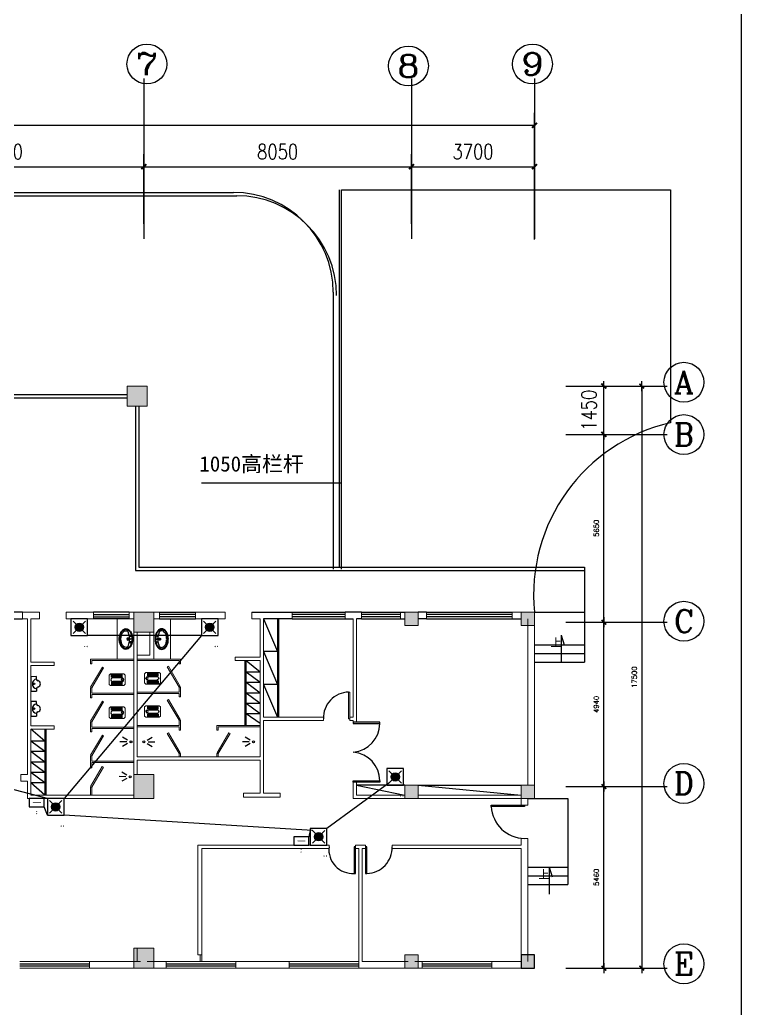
# Model space of a CAD drawing. Extents: x 1487452 to 1619693, y 165319 to 350168.
# Drawn here: x 1597996 to 1619693, y 198593 to 228341 of the extents above; entities that cross this region are included whole.
import ezdxf
from ezdxf.enums import TextEntityAlignment as Align

# ---------------------------------------------------------------- set-up
doc = ezdxf.new("R2010")
doc.units = 0
doc.header["$LTSCALE"] = 1000
doc.header["$MEASUREMENT"] = 0
doc.layers.get('0').update_dxf_attribs({"linetype": 'CONTINUOUS'})
doc.layers.get('Defpoints').update_dxf_attribs({"linetype": 'CONTINUOUS'})
for name, color, linetype in [('AXIS', 3, 'CONTINUOUS'), ('AXIS_TEXT', 7, 'CONTINUOUS'), ('COLUMN', 9, 'CONTINUOUS'), ('Dim3', 30, 'CONTINUOUS'), ('DIME', 3, 'CONTINUOUS'), ('EQUIP', 3, 'CONTINUOUS'), ('FUR', 4, 'CONTINUOUS'), ('G', 4, 'CONTINUOUS')]:
    doc.layers.add(name, color=color, linetype=linetype)
doc.styles.add('_TCH_AXIS', font='COMPLEX', dxfattribs={"bigfont": 'GBCBIG'})
doc.styles.add('_TCH_DIM', font='SIMPLEX', dxfattribs={"bigfont": 'GBCBIG'})
doc.styles.add('DIM_FONT', font='SIMPLEX.shx', dxfattribs={"width": 0.8})
doc.styles.add('常用字体', font='isocp.shx', dxfattribs={"width": 0.9, "bigfont": 'gbcbig.shx'})
doc.styles.add('黑体', font='SIMHEI.TTF')
doc.dimstyles.new('dimn', dxfattribs={"dimtxt": 150, "dimasz": 1, "dimexe": 250, "dimexo": 300, "dimgap": 150, "dimtad": 1, "dimdec": 0, "dimzin": 0, "dimdsep": 46, "dimtxsty": '_TCH_DIM', "dimblk": '_dimx', "dimcen": 0.09, "dimclrd": 3, "dimclre": 3, "dimclrt": 2, "dimadec": 1, "dimazin": 2, "dimtfac": 1, "dimtdec": 0, "dimtix": 1, "dimtmove": 2, "dimatfit": 3, "dimldrblk": 'ARCHTICK', "dimfxl": 1, "dimtolj": 1, "dimtzin": 0, "dimarcsym": 0})
doc.dimstyles.new('DIMN150', dxfattribs={"dimscale": 1.5, "dimtxt": 300, "dimasz": 100, "dimexe": 250, "dimexo": 300, "dimgap": 150, "dimtad": 1, "dimdec": 0, "dimzin": 0, "dimdsep": 46, "dimtxsty": 'DIM_FONT', "dimblk": 'ARCHTICK', "dimcen": 0.09, "dimclrt": 7, "dimazin": 2, "dimtfac": 1, "dimtdec": 0, "dimtix": 1, "dimtmove": 2, "dimatfit": 3, "dimldrblk": 'ARCHTICK', "dimfxl": 1, "dimtolj": 1, "dimtzin": 0, "dimarcsym": 0})

# ---------------------------------------------------------------- blocks, each defined once
blk = doc.blocks.new('_ArchTick')
at = {"color": 0, "linetype": 'ByBlock', "const_width": 0.4}
blk.add_lwpolyline([(-0.5, -0.5), (0.5, 0.5)], dxfattribs=at)
blk = doc.blocks.new('_dimx')
blk.add_line((-150, 0), (150, 0))
at = {"const_width": 50}
blk.add_lwpolyline([(-70, -70), (70, 70)], dxfattribs=at)
blk = doc.blocks.new('*D177')
at = {"layer": 'AXIS', "color": 0, "linetype": 'Continuous', "lineweight": -2, "transparency": 16777216}
for p, q in [((1615562, 217327), (1615562, 217477)), ((1614864, 217327), (1615937, 217327)), ((1615562, 215877), (1615562, 217327)), ((1614864, 215877), (1615937, 215877)), ((1615562, 215877), (1615562, 215727))]:
    blk.add_line(p, q, dxfattribs=at)
at = {"layer": 'Defpoints', "color": 0, "linetype": 'Continuous', "transparency": 16777216}
for p in [(1614414, 217327), (1615562, 217327), (1614414, 215877)]:
    blk.add_point(p, dxfattribs=at)
at = {"layer": 'AXIS', "color": 0, "linetype": 'Continuous', "lineweight": -2, "transparency": 16777216, "xscale": 150, "yscale": 150, "zscale": 150}
for p, rotation in [((1615562, 217327), 270), ((1615562, 215877), 90)]:
    blk.add_blockref('_ArchTick', p, dxfattribs=dict(at, rotation=rotation))
at = {"layer": 'AXIS', "color": 2, "linetype": 'Continuous', "transparency": 16777216, "insert": (1615112, 216602), "char_height": 450, "attachment_point": 5, "rotation": 90, "style": 'DIM_FONT'}
blk.add_mtext('\\A1;1450', dxfattribs=at)
blk = doc.blocks.new('*D178')
at = {"layer": 'Defpoints', "color": 0, "ltscale": 0.4, "transparency": 16777216}
for p in [(1614714, 217327), (1614714, 199827), (1616702, 199827)]:
    blk.add_point(p, dxfattribs=at)
at = {"layer": 'Dim3', "color": 3, "lineweight": -2, "ltscale": 0.4, "transparency": 16777216}
for p, q in [((1615014, 217327), (1616952, 217327)), ((1616702, 217326), (1616702, 199828)), ((1615014, 199827), (1616952, 199827))]:
    blk.add_line(p, q, dxfattribs=at)
for p, rotation in [((1616702, 217327), 90), ((1616702, 199827), 270)]:
    blk.add_blockref('_dimx', p, dxfattribs=dict(at, rotation=rotation))
at = {"layer": 'Dim3', "color": 2, "ltscale": 0.4, "transparency": 16777216, "insert": (1616477, 208577), "char_height": 150, "attachment_point": 5, "rotation": 90, "style": '_TCH_DIM'}
blk.add_mtext('\\A1;17500', dxfattribs=at)
blk = doc.blocks.new('*D184')
at = {"layer": 'AXIS', "color": 0, "linetype": 'Continuous', "lineweight": -2, "transparency": 16777216}
for p, q in [((1593226, 222206), (1593226, 224299)), ((1601726, 222206), (1601726, 224299)), ((1593226, 223924), (1601726, 223924))]:
    blk.add_line(p, q, dxfattribs=at)
at = {"layer": 'Defpoints', "color": 0, "linetype": 'Continuous', "transparency": 16777216}
for p in [(1601726, 223924), (1593226, 221756), (1601726, 221756)]:
    blk.add_point(p, dxfattribs=at)
at = {"layer": 'AXIS', "color": 0, "linetype": 'Continuous', "lineweight": -2, "transparency": 16777216, "xscale": 150, "yscale": 150, "zscale": 150, "rotation": 180}
blk.add_blockref('_ArchTick', (1593226, 223924), dxfattribs=at)
at = {"layer": 'AXIS', "color": 0, "linetype": 'Continuous', "lineweight": -2, "transparency": 16777216, "xscale": 150, "yscale": 150, "zscale": 150}
blk.add_blockref('_ArchTick', (1601726, 223924), dxfattribs=at)
at = {"layer": 'AXIS', "color": 2, "linetype": 'Continuous', "transparency": 16777216, "insert": (1597476, 224374), "char_height": 450, "attachment_point": 5, "style": 'DIM_FONT'}
blk.add_mtext('\\A1;8500', dxfattribs=at)
blk = doc.blocks.new('*D185')
at = {"layer": 'AXIS', "color": 0, "linetype": 'Continuous', "lineweight": -2, "transparency": 16777216}
for p, q in [((1601726, 222206), (1601726, 224299)), ((1609776, 222206), (1609776, 224299)), ((1601726, 223924), (1609776, 223924))]:
    blk.add_line(p, q, dxfattribs=at)
at = {"layer": 'Defpoints', "color": 0, "linetype": 'Continuous', "transparency": 16777216}
for p in [(1609776, 223924), (1601726, 221756), (1609776, 221756)]:
    blk.add_point(p, dxfattribs=at)
at = {"layer": 'AXIS', "color": 0, "linetype": 'Continuous', "lineweight": -2, "transparency": 16777216, "xscale": 150, "yscale": 150, "zscale": 150, "rotation": 180}
blk.add_blockref('_ArchTick', (1601726, 223924), dxfattribs=at)
at = {"layer": 'AXIS', "color": 0, "linetype": 'Continuous', "lineweight": -2, "transparency": 16777216, "xscale": 150, "yscale": 150, "zscale": 150}
blk.add_blockref('_ArchTick', (1609776, 223924), dxfattribs=at)
at = {"layer": 'AXIS', "color": 2, "linetype": 'Continuous', "transparency": 16777216, "insert": (1605751, 224374), "char_height": 450, "attachment_point": 5, "style": 'DIM_FONT'}
blk.add_mtext('\\A1;8050', dxfattribs=at)
blk = doc.blocks.new('*D186')
at = {"layer": 'AXIS', "color": 0, "linetype": 'Continuous', "lineweight": -2, "transparency": 16777216}
for p, q in [((1609776, 222206), (1609776, 224299)), ((1613476, 222206), (1613476, 224299)), ((1609776, 223924), (1613476, 223924))]:
    blk.add_line(p, q, dxfattribs=at)
at = {"layer": 'Defpoints', "color": 0, "linetype": 'Continuous', "transparency": 16777216}
for p in [(1613476, 223924), (1609776, 221756), (1613476, 221756)]:
    blk.add_point(p, dxfattribs=at)
at = {"layer": 'AXIS', "color": 0, "linetype": 'Continuous', "lineweight": -2, "transparency": 16777216, "xscale": 150, "yscale": 150, "zscale": 150, "rotation": 180}
blk.add_blockref('_ArchTick', (1609776, 223924), dxfattribs=at)
at = {"layer": 'AXIS', "color": 0, "linetype": 'Continuous', "lineweight": -2, "transparency": 16777216, "xscale": 150, "yscale": 150, "zscale": 150}
blk.add_blockref('_ArchTick', (1613476, 223924), dxfattribs=at)
at = {"layer": 'AXIS', "color": 2, "linetype": 'Continuous', "transparency": 16777216, "insert": (1611626, 224374), "char_height": 450, "attachment_point": 5, "style": 'DIM_FONT'}
blk.add_mtext('\\A1;3700', dxfattribs=at)
blk = doc.blocks.new('*D187')
at = {"layer": 'AXIS', "color": 0, "linetype": 'Continuous', "lineweight": -2, "transparency": 16777216}
for p, q in [((1569326, 221731), (1569326, 225544)), ((1613476, 221731), (1613476, 225544)), ((1569326, 225169), (1613476, 225169))]:
    blk.add_line(p, q, dxfattribs=at)
at = {"layer": 'Defpoints', "color": 0, "linetype": 'Continuous', "transparency": 16777216}
for p in [(1613476, 225169), (1569326, 221281), (1613476, 221281)]:
    blk.add_point(p, dxfattribs=at)
at = {"layer": 'AXIS', "color": 0, "linetype": 'Continuous', "lineweight": -2, "transparency": 16777216, "xscale": 150, "yscale": 150, "zscale": 150, "rotation": 180}
blk.add_blockref('_ArchTick', (1569326, 225169), dxfattribs=at)
at = {"layer": 'AXIS', "color": 0, "linetype": 'Continuous', "lineweight": -2, "transparency": 16777216, "xscale": 150, "yscale": 150, "zscale": 150}
blk.add_blockref('_ArchTick', (1613476, 225169), dxfattribs=at)
at = {"layer": 'AXIS', "color": 2, "linetype": 'Continuous', "transparency": 16777216, "insert": (1591401, 225619), "char_height": 450, "attachment_point": 5, "style": 'DIM_FONT'}
blk.add_mtext('\\A1;44150', dxfattribs=at)
blk = doc.blocks.new('jytshfd')
at = {"color": 251, "lineweight": 13}
blk.add_lwpolyline([(1424598, 328540), (1424638, 328540), (1424638, 329340), (1424598, 329340)], close=True, dxfattribs=at)
at = {"layer": 'Dim3', "color": 250, "ltscale": 0.4}
for p, q in [((1422037, 331540), (1422457, 330556)), ((1422457, 331540), (1422457, 328590)), ((1422457, 330556), (1422037, 330556)), ((1422037, 330556), (1422457, 329573)), ((1422457, 329573), (1422037, 329573)), ((1422037, 329573), (1422457, 328590))]:
    blk.add_line(p, q, dxfattribs=at)
at = {"layer": 'Dim3', "color": 251, "ltscale": 0.4}
blk.add_line((1422487, 331540), (1422487, 328590), dxfattribs=at)
at = {"layer": 'Dim3', "color": 250, "ltscale": 0.4}
blk.add_arc((1424612, 328565), 775, 91.0894, 181.8482, dxfattribs=at)
at = {"layer": 'Dim3', "color": 251, "ltscale": 0.4}
for p in [(1422487, 330556), (1422487, 329573)]:
    blk.add_point(p, dxfattribs=at)
blk = doc.blocks.new('gagfdfdsfds')
at = {"color": 251}
for p, q in [((291254, -247004), (291254, -246931)), ((291423, -246931), (291254, -246931)), ((291423, -247366), (291423, -246931)), ((291254, -247293), (291254, -247366)), ((291254, -247366), (291423, -247366))]:
    blk.add_line(p, q, dxfattribs=at)
at = {"color": 250}
blk.add_circle((291328, -247151), 24.1, dxfattribs=at)
at = {"color": 251}
for centre, radius, start, end in [((291234, -247149), 101, 106.2602, 253.7398), ((291188, -246986), 68.8, 285.2551, 344.7449), ((291188, -247311), 68.8, 15.2551, 74.7449)]:
    blk.add_arc(centre, radius, start, end, dxfattribs=at)
at = {"color": 250}
blk.add_arc((291228, -247149), 147, 280.0796, 79.9204, dxfattribs=at)
blk = doc.blocks.new('gfeagfda')
at = {"color": 250}
for p, q in [((1428784, 390065), (1428721, 390065)), ((1428753, 390028), (1428753, 390103))]:
    blk.add_line(p, q, dxfattribs=at)
for centre, major_axis, start_param, end_param in [((1428914, 390065), (0, 374), 1.250813, 1.570796), ((1428862, 390087), (0, 305), 0.896055, 1.250813), ((1428914, 390065), (0, 354), 1.250813, 1.570796), ((1428862, 390087), (0, 285), 0.896055, 1.250813), ((1428829, 390120), (0, 251), 0.47776, 0.896055), ((1428829, 390120), (0, 231), 0.47776, 0.896055), ((1428807, 390171), (0, 194), 0, 0.47776), ((1428807, 390171), (0, 174), 0, 0.47776), ((1428829, 390120), (0, 191), 0.47776, 0.565194), ((1428807, 390171), (0, 134), 0, 0.47776), ((1428807, 390171), (0, 194), -0.47776, 0), ((1428807, 390171), (0, 174), -0.47776, 0), ((1428807, 390171), (0, 134), -0.47776, 0), ((1428786, 390120), (0, 191), -0.896055, -0.47776), ((1428786, 390120), (0, 231), -0.896055, -0.47776), ((1428786, 390120), (0, 251), -0.896055, -0.47776), ((1428753, 390087), (0, 245), -1.250813, -0.896055), ((1428753, 390087), (0, 285), -1.250813, -0.896055), ((1428700, 390065), (0, 314), 4.712389, 5.032372), ((1428753, 390087), (0, 305), -1.250813, -0.896055), ((1428700, 390065), (0, 354), 4.712389, 5.032372), ((1428700, 390065), (0, 374), -1.570796, -1.250813), ((1428914, 390065), (0, 374), 1.570796, 1.89078), ((1428914, 390065), (0, 354), 1.570796, 1.89078), ((1428862, 390043), (0, 305), 1.89078, 2.245537), ((1428862, 390043), (0, 285), 1.89078, 2.245537), ((1428786, 390010), (0, 191), 3.619353, 4.037648), ((1428753, 390043), (0, 245), 4.037648, 4.392406), ((1428753, 390043), (0, 285), 4.037648, 4.392406), ((1428700, 390065), (0, 314), 4.392406, 4.712389), ((1428753, 390043), (0, 305), 4.037648, 4.392406), ((1428700, 390065), (0, 354), 4.392406, 4.712389), ((1428700, 390065), (0, 374), 4.392406, 4.712389), ((1428829, 390010), (0, 251), 2.245537, 2.663833), ((1428829, 390010), (0, 231), 2.245537, 2.663833), ((1428807, 389958), (0, 194), 2.663833, 3.141593), ((1428807, 389958), (0, 174), 2.663833, 3.141593), ((1428829, 390010), (0, 191), 2.576399, 2.663833), ((1428807, 389958), (0, 134), 2.663833, 3.141593), ((1428807, 389958), (0, 134), 3.141593, 3.619353), ((1428807, 389958), (0, 174), 3.141593, 3.619353), ((1428807, 389958), (0, 194), 3.141593, 3.619353), ((1428786, 390010), (0, 231), 3.619353, 4.037648), ((1428786, 390010), (0, 251), 3.619353, 4.037648)]:
    blk.add_ellipse(centre, major_axis=major_axis, ratio=0.8, start_param=start_param, end_param=end_param, dxfattribs=at)
for centre, major_axis in [((1428670, 390159), (0, 17.2)), ((1428670, 389971), (0, 17.2)), ((1428670, 390065), (0, 11.7)), ((1428753, 390065), (0, 28.9)), ((1428753, 390065), (0, 19.6))]:
    blk.add_ellipse(centre, major_axis=major_axis, ratio=0.8, dxfattribs=at)
at = {"color": 250, "extrusion": (0, 0, -1)}
blk.add_ellipse((1429075, 390065), major_axis=(0, 464), ratio=0.8, start_param=4.076246, end_param=5.348532, dxfattribs=at)
blk = doc.blocks.new('htrjhyrghgfd')
at = {"color": 251, "lineweight": 13}
for p, q in [((1427627, 395481), (1427668, 395516)), ((1427627, 395481), (1427627, 395205)), ((1428067, 395516), (1427668, 395516)), ((1428107, 395482), (1428067, 395516)), ((1428107, 395204), (1428107, 395482)), ((1427627, 395205), (1427669, 395170)), ((1427669, 395170), (1428067, 395170)), ((1428107, 395204), (1428067, 395170))]:
    blk.add_line(p, q, dxfattribs=at)
at = {"layer": 'FUR', "color": 250, "ltscale": 0.2}
for p, q in [((1427735, 395397), (1427997, 395397)), ((1427732, 395290), (1428000, 395290))]:
    blk.add_line(p, q, dxfattribs=at)
at = {"layer": 'FUR', "color": 250}
for points in [[(1427724, 395419), (1427731, 395419), (1427731, 395498), (1427724, 395498)], [(1427745, 395419), (1427752, 395419), (1427752, 395498), (1427745, 395498)], [(1427765, 395419), (1427772, 395419), (1427772, 395498), (1427765, 395498)], [(1427786, 395419), (1427793, 395419), (1427793, 395498), (1427786, 395498)], [(1427806, 395419), (1427813, 395419), (1427813, 395498), (1427806, 395498)], [(1427827, 395419), (1427834, 395419), (1427834, 395498), (1427827, 395498)], [(1427847, 395419), (1427854, 395419), (1427854, 395498), (1427847, 395498)], [(1427868, 395419), (1427875, 395419), (1427875, 395498), (1427868, 395498)], [(1427889, 395419), (1427895, 395419), (1427895, 395498), (1427889, 395498)], [(1427909, 395419), (1427916, 395419), (1427916, 395498), (1427909, 395498)], [(1427930, 395419), (1427936, 395419), (1427936, 395498), (1427930, 395498)], [(1427950, 395419), (1427957, 395419), (1427957, 395498), (1427950, 395498)], [(1427971, 395419), (1427978, 395419), (1427978, 395498), (1427971, 395498)], [(1427991, 395419), (1427998, 395419), (1427998, 395498), (1427991, 395498)], [(1428012, 395419), (1428019, 395419), (1428019, 395498), (1428012, 395498)], [(1428032, 395419), (1428039, 395419), (1428039, 395498), (1428032, 395498)], [(1427724, 395266), (1427731, 395266), (1427731, 395187), (1427724, 395187)], [(1427745, 395266), (1427752, 395266), (1427752, 395187), (1427745, 395187)], [(1427765, 395266), (1427772, 395266), (1427772, 395187), (1427765, 395187)], [(1427786, 395266), (1427793, 395266), (1427793, 395187), (1427786, 395187)], [(1427806, 395266), (1427813, 395266), (1427813, 395187), (1427806, 395187)], [(1427827, 395266), (1427834, 395266), (1427834, 395187), (1427827, 395187)], [(1427847, 395266), (1427854, 395266), (1427854, 395187), (1427847, 395187)], [(1427868, 395266), (1427875, 395266), (1427875, 395187), (1427868, 395187)], [(1427889, 395266), (1427895, 395266), (1427895, 395187), (1427889, 395187)], [(1427909, 395266), (1427916, 395266), (1427916, 395187), (1427909, 395187)], [(1427930, 395266), (1427936, 395266), (1427936, 395187), (1427930, 395187)], [(1427950, 395266), (1427957, 395266), (1427957, 395187), (1427950, 395187)], [(1427971, 395266), (1427978, 395266), (1427978, 395187), (1427971, 395187)], [(1427991, 395266), (1427998, 395266), (1427998, 395187), (1427991, 395187)], [(1428012, 395266), (1428019, 395266), (1428019, 395187), (1428012, 395187)], [(1428032, 395266), (1428039, 395266), (1428039, 395187), (1428032, 395187)]]:
    blk.add_lwpolyline(points, close=True, dxfattribs=at)
at = {"layer": 'FUR', "color": 250, "linetype": 'Continuous'}
blk.add_circle((1427709, 395340), 31.2, dxfattribs=at)
at = {"layer": 'FUR', "color": 250, "ltscale": 0.2}
for centre, radius, start, end in [((1427727, 395344), 54.1, 81.3895, 275.4827), ((1428004, 395344), 54, 266.4998, 97.5493)]:
    blk.add_arc(centre, radius, start, end, dxfattribs=at)
blk = doc.blocks.new('_LINKPT1')
blk.add_line((0, 0), (0, 0))
blk = doc.blocks.new('_Y22IEB')
for p, q in [((-0.375, 0.875), (0.375, 0.125)), ((0.375, 0.875), (-0.375, 0.125))]:
    blk.add_line(p, q)
blk.add_lwpolyline([(-0.5, 0), (0.5, 0), (0.5, 1), (-0.5, 1)], close=True)
blk.add_circle((0, 0.5), 0.25)
for points in [[(-0.217, 0.625), (0.217, 0.625), (-0.25, 0.5), (0.25, 0.5)], [(-0.125, 0.717), (0.125, 0.717), (-0.217, 0.625), (0.217, 0.625)], [(0, 0.75), (0, 0.75), (-0.125, 0.717), (0.125, 0.717)], [(-0.217, 0.375), (0.217, 0.375), (-0.25, 0.5), (0.25, 0.5)], [(-0.125, 0.283), (0.125, 0.283), (-0.217, 0.375), (0.217, 0.375)], [(0, 0.25), (0, 0.25), (-0.125, 0.283), (0.125, 0.283)]]:
    blk.add_solid(points)
at = {"xscale": 0.002, "yscale": 0.002, "zscale": 0.002}
for p in [(0, 0.75), (-0.25, 0.5), (0, 0.25), (0.25, 0.5)]:
    blk.add_blockref('_LINKPT1', p, dxfattribs=at)
at = {"style": '常用字体', "width": 0.9, "flags": 8}
blk.add_attdef('$TEXT$', text='', height=0.6, dxfattribs=at).set_placement((0.9, 0.9), align=Align.MIDDLE_CENTER)
at = {"style": 'DIM_FONT', "width": 0.8, "flags": 9}
blk.add_attdef('A', (0, 0), '', height=0.00002, dxfattribs=at)
blk = doc.blocks.new('_Y15ITF')
blk.add_lwpolyline([(0.45, 0), (-0.45, 0), (-0.45, 0.5), (0.45, 0.5)], close=True)
blk.add_lwpolyline([(0.25, 0.25, 0.05, 0.05, 0), (-0.05, 0.25, 0.2, 0, 0), (-0.25, 0.25, 0, 0, 0)], format="xyseb")
at = {"xscale": 0.002, "yscale": 0.002, "zscale": 0.002}
for p in [(-0.45, 0.5), (-0.45, 0.25), (-0.45, 0), (0, 0.5), (0, 0), (0.45, 0.5), (0.45, 0.25), (0.45, 0)]:
    blk.add_blockref('_LINKPT1', p, dxfattribs=at)
at = {"style": '常用字体', "width": 0.9, "flags": 8}
blk.add_attdef('$TEXT$', text='', height=0.6, dxfattribs=at).set_placement((0.245, 0.845), align=Align.MIDDLE_CENTER)
at = {"style": 'DIM_FONT', "width": 0.8, "flags": 9}
blk.add_attdef('A', (0, 0), '', height=0.00002, dxfattribs=at)

msp = doc.modelspace()

# ---------------------------------------------------------------- hatches: boundary and pattern name
at = {"lineweight": 13}
for points in [[(1601226.2, 216727.3), (1601826.2, 216727.3), (1601826.2, 217327.3), (1601226.2, 217327.3)], [(1601426.2, 209927.3), (1602026.2, 209927.3), (1602026.2, 210527.3), (1601426.2, 210527.3)], [(1609576.2, 210127.3), (1609976.2, 210127.3), (1609976.2, 210527.3), (1609576.2, 210527.3)], [(1613076.2, 210127.3), (1613476.2, 210127.3), (1613476.2, 210527.3), (1613076.2, 210527.3)], [(1601426.2, 204927.3), (1602026.2, 204927.3), (1602026.2, 205647.3), (1601426.2, 205647.3)], [(1609576.2, 204927.3), (1609976.2, 204927.3), (1609976.2, 205327.3), (1609576.2, 205327.3)], [(1613076.2, 204927.3), (1613476.2, 204927.3), (1613476.2, 205327.3), (1613076.2, 205327.3)], [(1601426.2, 199827.3), (1602026.2, 199827.3), (1602026.2, 200427.3), (1601426.2, 200427.3)], [(1601426.2, 199827.3), (1602026.2, 199827.3), (1602026.2, 200427.3), (1601426.2, 200427.3)], [(1609576.2, 199827.3), (1609976.2, 199827.3), (1609976.2, 200227.3), (1609576.2, 200227.3)], [(1609576.2, 199827.3), (1609976.2, 199827.3), (1609976.2, 200227.3), (1609576.2, 200227.3)], [(1613076.2, 199827.3), (1613476.2, 199827.3), (1613476.2, 200227.3), (1613076.2, 200227.3)], [(1613076.2, 199827.3), (1613476.2, 199827.3), (1613476.2, 200227.3), (1613076.2, 200227.3)]]:
    msp.add_hatch(color=256, dxfattribs=at).paths.add_polyline_path(points)

# ---------------------------------------------------------------- linework, layer by layer
at = {"color": 7}
msp.add_line((1619692.7, 228955.2), (1619692.7, 188551), dxfattribs=at)
at = {"lineweight": 13}
for p, q in [((1601826.2, 217327.3), (1601226.2, 217327.3)), ((1601226.2, 217327.3), (1601226.2, 216727.3)), ((1601826.2, 216727.3), (1601826.2, 217327.3)), ((1601226.2, 216727.3), (1601826.2, 216727.3)), ((1598076.2, 210527.3), (1598076.2, 210327.3)), ((1598588.6, 210527.3), (1598076.2, 210527.3)), ((1598076.2, 210327.3), (1598226.2, 210327.3)), ((1598226.2, 210327.3), (1598226.2, 205647.3)), ((1598326.2, 210327.3), (1598326.2, 209027.3)), ((1598326.2, 210327.3), (1598588.6, 210327.3)), ((1598588.6, 210327.3), (1598588.6, 210527.3)), ((1600217.8, 210527.3), (1599388.6, 210527.3)), ((1599388.6, 210327.3), (1599388.6, 210527.3)), ((1600217.8, 210327.3), (1599388.6, 210327.3)), ((1600217.8, 210327.3), (1600217.8, 210527.3)), ((1601285.2, 210527.3), (1601285.2, 210327.3)), ((1601285.2, 210527.3), (1601426.2, 210527.3)), ((1601285.2, 210327.3), (1601426.2, 210327.3)), ((1602026.2, 210527.3), (1601426.2, 210527.3)), ((1601426.2, 210527.3), (1601426.2, 209927.3)), ((1601626.2, 210527.3), (1602199.4, 210527.3)), ((1602026.2, 209927.3), (1602026.2, 210527.3)), ((1602026.2, 210327.3), (1602199.4, 210327.3)), ((1602199.4, 210527.3), (1602199.4, 210327.3)), ((1603277.1, 210527.3), (1603277.1, 210327.3)), ((1603277.1, 210527.3), (1604176.2, 210527.3)), ((1603277.1, 210327.3), (1604176.2, 210327.3)), ((1604176.2, 210327.3), (1604176.2, 210527.3)), ((1604976.2, 210327.3), (1604976.2, 210527.3)), ((1604976.2, 210327.3), (1605226.2, 210327.3)), ((1605226.2, 210327.3), (1605226.2, 209182.3)), ((1605326.2, 210327.3), (1605326.2, 207377.3)), ((1606186.5, 210527.3), (1606186.5, 210327.3)), ((1607786.5, 210527.3), (1607786.5, 210327.3)), ((1608026.5, 210327.3), (1608026.5, 207377.3)), ((1608126.5, 210327.3), (1608126.5, 207277.3)), ((1608269, 210527.3), (1608269, 210327.3)), ((1609446.7, 210527.3), (1609446.7, 210327.3)), ((1609976.2, 210527.3), (1609576.2, 210527.3)), ((1609576.2, 210527.3), (1609576.2, 210127.3)), ((1609976.2, 210127.3), (1609976.2, 210527.3)), ((1610223.3, 210527.3), (1610223.3, 210327.3)), ((1613476.2, 210527.3), (1612807, 210527.3)), ((1612807, 210527.3), (1612807, 210327.3)), ((1613476.2, 210527.3), (1613076.2, 210527.3)), ((1613076.2, 210527.3), (1613076.2, 210127.3)), ((1613076.2, 210327.3), (1613076.2, 210527.3)), ((1613276.2, 210327.3), (1613276.2, 205327.3)), ((1613476.2, 210527.3), (1613476.2, 204927.3)), ((1613476.2, 210127.3), (1613476.2, 210527.3)), ((1609576.2, 210127.3), (1609976.2, 210127.3)), ((1613076.2, 210127.3), (1613476.2, 210127.3)), ((1601426.2, 209927.3), (1602026.2, 209927.3)), ((1601426.2, 209927.3), (1601426.2, 205647.3)), ((1601526.2, 209927.3), (1601526.2, 206185.8)), ((1601906.2, 209927.3), (1601906.2, 209241.3)), ((1602026.2, 209927.3), (1602026.2, 209121.3)), ((1601906.2, 209241.3), (1601526.2, 209241.3)), ((1604476.2, 209182.3), (1604476.2, 209082.3)), ((1604476.2, 209182.3), (1605226.2, 209182.3)), ((1599026.2, 209027.3), (1598326.2, 209027.3)), ((1599026.2, 208927.3), (1598326.2, 208927.3)), ((1598326.2, 208927.3), (1598326.2, 207112.3)), ((1599026.2, 209027.3), (1599026.2, 208927.3)), ((1602026.2, 209121.3), (1601526.2, 209121.3)), ((1604476.2, 209082.3), (1605226.2, 209082.3)), ((1605226.2, 209082.3), (1605226.2, 206185.8)), ((1605326.2, 207377.3), (1607126.5, 207377.3)), ((1607126.5, 207377.3), (1607126.5, 207277.3)), ((1607926.5, 207377.3), (1607926.5, 207277.3)), ((1607926.5, 207377.3), (1608026.5, 207377.3)), ((1599026.2, 207112.3), (1598326.2, 207112.3)), ((1599026.2, 207112.3), (1599026.2, 207012.3)), ((1605326.2, 207277.3), (1607126.5, 207277.3)), ((1605326.2, 207277.3), (1605326.2, 205085.8)), ((1607926.5, 207277.3), (1608026.5, 207277.3)), ((1608026.5, 207222.3), (1608026.5, 207277.3)), ((1608026.5, 207222.3), (1608126.5, 207222.3)), ((1608126.5, 207222.3), (1608126.5, 207277.3)), ((1599026.2, 207012.3), (1598326.2, 207012.3)), ((1598326.2, 207012.3), (1598326.2, 205027.3)), ((1605226.2, 206185.8), (1601526.2, 206185.8)), ((1605226.2, 206085.8), (1601526.2, 206085.8)), ((1601526.2, 206085.8), (1601526.2, 205647.3)), ((1605226.2, 205085.8), (1605226.2, 206085.8)), ((1598026.2, 205647.3), (1598026.2, 205447.3)), ((1598026.2, 205647.3), (1598026.2, 205447.3)), ((1598026.2, 205647.3), (1598226.2, 205647.3)), ((1602026.2, 205647.3), (1601426.2, 205647.3)), ((1601426.2, 205647.3), (1601426.2, 204927.3)), ((1602026.2, 204927.3), (1602026.2, 205647.3)), ((1598026.2, 205447.3), (1598226.2, 205447.3)), ((1598226.2, 205447.3), (1598226.2, 204927.3)), ((1608026.5, 205422.3), (1608026.5, 204927.3)), ((1608026.5, 205422.3), (1608126.5, 205422.3)), ((1608126.5, 205422.3), (1608126.5, 205027.3)), ((1609976.2, 205327.3), (1609576.2, 205327.3)), ((1609576.2, 205327.3), (1609576.2, 204927.3)), ((1609976.2, 204927.3), (1609976.2, 205327.3)), ((1613476.2, 205327.3), (1613076.2, 205327.3)), ((1613076.2, 205327.3), (1613076.2, 204927.3)), ((1613476.2, 204927.3), (1613476.2, 205327.3)), ((1601426.2, 205027.3), (1598326.2, 205027.3)), ((1604726.2, 204965.8), (1604726.2, 205085.8)), ((1605226.2, 205085.8), (1604726.2, 205085.8)), ((1605826.2, 204965.8), (1604726.2, 204965.8)), ((1605826.2, 205085.8), (1605326.2, 205085.8)), ((1605826.2, 204965.8), (1605826.2, 205085.8)), ((1609576.2, 205027.3), (1608126.5, 205027.3)), ((1613076.2, 205027.3), (1609976.2, 205027.3)), ((1601426.2, 204927.3), (1598226.2, 204927.3)), ((1601426.2, 204927.3), (1602026.2, 204927.3)), ((1609576.2, 204927.3), (1608026.5, 204927.3)), ((1609576.2, 204927.3), (1609976.2, 204927.3)), ((1613076.2, 204927.3), (1609976.2, 204927.3)), ((1613076.2, 204927.3), (1613476.2, 204927.3)), ((1613076.2, 204727.3), (1613076.2, 204927.3)), ((1613076.2, 204727.3), (1613276.2, 204727.3)), ((1613276.2, 204927.3), (1613276.2, 204727.3)), ((1603351.2, 203527.3), (1603351.2, 200227.3)), ((1607296.2, 203527.3), (1603351.2, 203527.3)), ((1607296.2, 203527.3), (1607296.2, 203427.3)), ((1608396.2, 203527.3), (1608096.2, 203527.3)), ((1608096.2, 203527.3), (1608096.2, 203427.3)), ((1608396.2, 203427.3), (1608396.2, 203527.3)), ((1609196.2, 203427.3), (1609196.2, 203527.3)), ((1613076.2, 203527.3), (1609196.2, 203527.3)), ((1613076.2, 203727.3), (1613076.2, 203527.3)), ((1613276.2, 203727.3), (1613076.2, 203727.3)), ((1613276.2, 203527.3), (1613276.2, 203727.3)), ((1613276.2, 203527.3), (1613276.2, 202827.3)), ((1603471.2, 203427.3), (1603471.2, 200227.3)), ((1607296.2, 203427.3), (1603471.2, 203427.3)), ((1608196.2, 203427.3), (1608096.2, 203427.3)), ((1608196.2, 203427.3), (1608196.2, 200027.3)), ((1608396.2, 203427.3), (1608296.2, 203427.3)), ((1608296.2, 203427.3), (1608296.2, 200027.3)), ((1613076.2, 203427.3), (1609196.2, 203427.3)), ((1613076.2, 203427.3), (1613076.2, 200027.3)), ((1613276.2, 203047.3), (1613276.2, 200027.3)), ((1602026.2, 200427.3), (1601426.2, 200427.3)), ((1601426.2, 200427.3), (1601426.2, 199827.3)), ((1602026.2, 200427.3), (1601426.2, 200427.3)), ((1601426.2, 200427.3), (1601426.2, 199827.3)), ((1601526.2, 200427.3), (1601526.2, 200027.3)), ((1601526.2, 200427.3), (1601526.2, 200027.3)), ((1602026.2, 199827.3), (1602026.2, 200427.3)), ((1602026.2, 199827.3), (1602026.2, 200427.3)), ((1603471.2, 200227.3), (1603351.2, 200227.3)), ((1609976.2, 200227.3), (1609576.2, 200227.3)), ((1609576.2, 200227.3), (1609576.2, 199827.3)), ((1609976.2, 200227.3), (1609576.2, 200227.3)), ((1609576.2, 200227.3), (1609576.2, 199827.3)), ((1609976.2, 199827.3), (1609976.2, 200227.3)), ((1609976.2, 199827.3), (1609976.2, 200227.3)), ((1613476.2, 200227.3), (1613076.2, 200227.3)), ((1613076.2, 200227.3), (1613076.2, 199827.3)), ((1613476.2, 200227.3), (1613076.2, 200227.3)), ((1613476.2, 199827.3), (1613476.2, 200227.3)), ((1613476.2, 199827.3), (1613476.2, 200227.3)), ((1600096.2, 200027.3), (1600096.2, 199827.3)), ((1601626.2, 200027.3), (1600096.2, 200027.3)), ((1602396.2, 200027.3), (1601826.2, 200027.3)), ((1602396.2, 199827.3), (1602396.2, 200027.3)), ((1604496.2, 200027.3), (1604496.2, 199827.3)), ((1606096.2, 200027.3), (1604496.2, 200027.3)), ((1606096.2, 199827.3), (1606096.2, 200027.3)), ((1608196.2, 200027.3), (1608196.2, 199827.3)), ((1609676.2, 200027.3), (1608296.2, 200027.3)), ((1610096.2, 200027.3), (1609876.2, 200027.3)), ((1610096.2, 199827.3), (1610096.2, 200027.3)), ((1613076.2, 200027.3), (1612196.2, 200027.3)), ((1612196.2, 200027.3), (1612196.2, 199827.3)), ((1600096.2, 199827.3), (1601726.2, 199827.3)), ((1601426.2, 199827.3), (1602026.2, 199827.3)), ((1601426.2, 199827.3), (1602026.2, 199827.3)), ((1601726.2, 199827.3), (1602396.2, 199827.3)), ((1604496.2, 199827.3), (1606096.2, 199827.3)), ((1608196.2, 199827.3), (1609776.2, 199827.3)), ((1609576.2, 199827.3), (1609976.2, 199827.3)), ((1609576.2, 199827.3), (1609976.2, 199827.3)), ((1610096.2, 199827.3), (1609776.2, 199827.3)), ((1613076.2, 199827.3), (1612196.2, 199827.3)), ((1613076.2, 199827.3), (1613476.2, 199827.3)), ((1613076.2, 199827.3), (1613476.2, 199827.3))]:
    msp.add_line(p, q, dxfattribs=at)
at = {"color": 251, "lineweight": 13}
for p, q in [((1600926.2, 210327.3), (1600926.2, 209121.3)), ((1601426.2, 210527.3), (1601426.2, 209658)), ((1602526.2, 210327.3), (1602526.2, 209121.3)), ((1600120.6, 209121.3), (1601420.6, 209121.3)), ((1600120.6, 209121.3), (1600120.6, 208978.8)), ((1600120.6, 208978.8), (1600160.6, 208978.8)), ((1600160.6, 209081.3), (1601420.6, 209081.3)), ((1600160.6, 209081.3), (1600160.6, 208978.8)), ((1602786.2, 209081.3), (1601526.2, 209081.3)), ((1602026.2, 209121.3), (1602826.2, 209121.3)), ((1602786.2, 209081.3), (1602786.2, 208978.8)), ((1602826.2, 208978.8), (1602786.2, 208978.8)), ((1602826.2, 209121.3), (1602826.2, 208978.8)), ((1600120.6, 208253.8), (1600120.6, 207955.3)), ((1600120.6, 208253.8), (1600160.6, 208253.8)), ((1600160.6, 208253.8), (1600160.6, 208097.8)), ((1602826.2, 208278.8), (1602786.2, 208278.8)), ((1602786.2, 208278.8), (1602786.2, 208122.8)), ((1602826.2, 208278.8), (1602826.2, 207980.3)), ((1600120.6, 207955.3), (1600160.6, 207955.3)), ((1600160.6, 208097.8), (1601420.6, 208097.8)), ((1600160.6, 208057.8), (1601420.6, 208057.8)), ((1600160.6, 208057.8), (1600160.6, 207955.3)), ((1602786.2, 208122.8), (1601526.2, 208122.8)), ((1602786.2, 208082.8), (1601526.2, 208082.8)), ((1602786.2, 208082.8), (1602786.2, 207980.3)), ((1602826.2, 207980.3), (1602786.2, 207980.3)), ((1600120.6, 207230.3), (1600160.6, 207230.3)), ((1600120.6, 207230.3), (1600120.6, 206931.8)), ((1600160.6, 207230.3), (1600160.6, 207074.3)), ((1600160.6, 207074.3), (1601420.6, 207074.3)), ((1602786.2, 207124.3), (1601526.2, 207124.3)), ((1602786.2, 207084.3), (1601526.2, 207084.3)), ((1602826.2, 207280.3), (1602786.2, 207280.3)), ((1602786.2, 207280.3), (1602786.2, 207124.3)), ((1602786.2, 207084.3), (1602786.2, 206981.8)), ((1602826.2, 207280.3), (1602826.2, 206981.8)), ((1603926.2, 207124.3), (1605226.2, 207124.3)), ((1603926.2, 207124.3), (1603926.2, 206981.8)), ((1603966.2, 207084.3), (1605226.2, 207084.3)), ((1603966.2, 207084.3), (1603966.2, 206981.8)), ((1600120.6, 206931.8), (1600160.6, 206931.8)), ((1600160.6, 207034.3), (1601420.6, 207034.3)), ((1600160.6, 207034.3), (1600160.6, 206931.8)), ((1602826.2, 206981.8), (1602786.2, 206981.8)), ((1603926.2, 206981.8), (1603966.2, 206981.8)), ((1600120.6, 206206.8), (1600160.6, 206206.8)), ((1600120.6, 206206.8), (1600120.6, 205852.3)), ((1600160.6, 206206.8), (1600160.6, 206050.8)), ((1602826.2, 206281.8), (1602786.2, 206281.8)), ((1602786.2, 206281.8), (1602786.2, 206185.8)), ((1602826.2, 206281.8), (1602826.2, 206185.8)), ((1603926.2, 206281.8), (1603966.2, 206281.8)), ((1603926.2, 206281.8), (1603926.2, 206185.8)), ((1603966.2, 206281.8), (1603966.2, 206185.8)), ((1600160.6, 206050.8), (1601420.6, 206050.8)), ((1600160.6, 206010.8), (1601420.6, 206010.8)), ((1600160.6, 206010.8), (1600160.6, 205852.3)), ((1600120.6, 205852.3), (1600160.6, 205852.3)), ((1600120.6, 205267.3), (1600160.6, 205267.3)), ((1600120.6, 205267.3), (1600120.6, 205027.3)), ((1600160.6, 205267.3), (1600160.6, 205027.3)), ((1603421.2, 200227.3), (1603421.2, 200027.3)), ((1603471.2, 200227.3), (1603471.2, 200027.3)), ((1600096.2, 200027.3), (1597996.2, 200027.3)), ((1604496.2, 200027.3), (1602396.2, 200027.3)), ((1608196.2, 200027.3), (1606096.2, 200027.3)), ((1612196.2, 200027.3), (1610096.2, 200027.3)), ((1600096.2, 199827.3), (1597996.2, 199827.3)), ((1604496.2, 199827.3), (1602396.2, 199827.3)), ((1608196.2, 199827.3), (1606096.2, 199827.3)), ((1612196.2, 199827.3), (1610096.2, 199827.3))]:
    msp.add_line(p, q, dxfattribs=at)
for points in [[(1600160.6, 208255.1), (1600126.1, 208275.4), (1600480.6, 208878.9), (1600515.1, 208858.7)], [(1602786.2, 208280.1), (1602820.7, 208300.4), (1602466.1, 208903.9), (1602431.7, 208883.7)], [(1600160.6, 207231.6), (1600126.1, 207251.9), (1600480.6, 207855.4), (1600515.1, 207835.2)], [(1602786.2, 207281.6), (1602820.7, 207301.9), (1602466.1, 207905.4), (1602431.7, 207885.2)], [(1600160.6, 206208.1), (1600126.1, 206228.4), (1600480.6, 206831.9), (1600515.1, 206811.7)], [(1602786.2, 206283.1), (1602820.7, 206303.4), (1602466.1, 206906.9), (1602431.7, 206886.7)], [(1603966.2, 206283.1), (1603931.7, 206303.4), (1604286.2, 206906.9), (1604320.7, 206886.7)], [(1600158.4, 205268.6), (1600123.9, 205288.9), (1600478.4, 205892.4), (1600512.9, 205872.2)]]:
    msp.add_lwpolyline(points, close=True, dxfattribs=at)
at = {"layer": 'AXIS', "linetype": 'Continuous'}
for p, q in [((1601726.2, 226578), (1601726.2, 221756.1)), ((1609776.2, 226578), (1609776.2, 221756.1)), ((1613476.2, 226578), (1613476.2, 221756.1)), ((1614413.8, 217327.3), (1617462.3, 217327.3)), ((1614413.8, 215877.3), (1617462.3, 215877.3)), ((1614413.8, 210227.3), (1617462.3, 210227.3)), ((1614413.8, 205287.3), (1617462.3, 205287.3)), ((1614413.8, 199827.3), (1617462.3, 199827.3)), ((1615166.2, 199827.3), (1615812.4, 199827.3))]:
    msp.add_line(p, q, dxfattribs=at)
for centre in [(1601820.6, 227011), (1613412.5, 227011), (1609683.3, 226952.8), (1617969, 217444.1), (1617969, 215870.5), (1617969, 210257.1), (1617969, 205380.8), (1617969, 199958.5)]:
    msp.add_circle(centre, 600, dxfattribs=at)
at = {"layer": 'COLUMN', "color": 0, "linetype": 'Continuous'}
msp.add_lwpolyline([(1613076.2, 199827.3), (1613476.2, 199827.3), (1613476.2, 200227.3), (1613076.2, 200227.3)], close=True, dxfattribs=at)
at = {"layer": 'Dim3', "color": 251, "ltscale": 0.4}
for p, q in [((1579054.7, 223149.4), (1604422.2, 223149.4)), ((1607616.2, 211887.3), (1607616.2, 223227.3)), ((1607676.2, 223227.3), (1617564.8, 223227.3)), ((1607676.2, 211827.3), (1607676.2, 223227.3)), ((1617564.8, 223227.3), (1617564.8, 216227.3)), ((1579154.7, 223049.4), (1604522.2, 223049.4)), ((1607422.2, 220149.4), (1607422.2, 211827.3)), ((1593626.2, 217077.3), (1601226.2, 217077.3)), ((1593626.2, 216977.3), (1601226.2, 216977.3)), ((1601476.2, 216727.3), (1601476.2, 211787.3)), ((1601576.2, 216727.3), (1601576.2, 211887.3)), ((1607676.2, 214409.9), (1603465.4, 214409.9)), ((1601576.2, 211887.3), (1614976.2, 211887.3)), ((1614976.2, 211887.3), (1614976.2, 209027.3)), ((1601476.2, 211787.3), (1614976.2, 211787.3)), ((1598076.2, 210527.3), (1593876.2, 210527.3)), ((1593876.2, 210327.3), (1598076.2, 210327.3)), ((1601285.2, 210527.3), (1600217.8, 210527.3)), ((1601285.2, 210327.3), (1600217.8, 210327.3)), ((1602199.4, 210527.3), (1603277.1, 210527.3)), ((1602199.4, 210327.3), (1603277.1, 210327.3)), ((1606186.5, 210527.3), (1607786.5, 210527.3)), ((1606186.5, 210327.3), (1607786.5, 210327.3)), ((1608269, 210527.3), (1609446.7, 210527.3)), ((1608269, 210327.3), (1609446.7, 210327.3)), ((1610223.3, 210527.3), (1612807, 210527.3)), ((1610223.3, 210327.3), (1612807, 210327.3)), ((1613476.2, 209547.3), (1614976.2, 209547.3)), ((1613476.2, 209287.3), (1614976.2, 209287.3)), ((1604776.2, 207124.3), (1604776.2, 209082.3)), ((1613476.2, 209027.3), (1614976.2, 209027.3)), ((1604806.2, 208738.1), (1605226.2, 208738.1)), ((1604806.2, 208424), (1605226.2, 208424)), ((1604806.2, 208109.8), (1605226.2, 208109.8)), ((1604806.2, 207795.6), (1605226.2, 207795.6)), ((1604806.2, 207481.5), (1605226.2, 207481.5)), ((1598776.2, 207012.3), (1598776.2, 205027.3)), ((1601237.3, 206681.1), (1601089.5, 206767.8)), ((1601828.3, 206681.1), (1601976.1, 206767.8)), ((1604924.1, 206681.1), (1604776.2, 206767.8)), ((1598746.2, 206651.7), (1598326.2, 206651.7)), ((1601212.2, 206629.9), (1601004.8, 206631.5)), ((1601236.6, 206578.4), (1601087.5, 206493.9)), ((1601829.1, 206578.4), (1601978.1, 206493.9)), ((1601853.4, 206629.9), (1602060.9, 206631.5)), ((1604898.9, 206629.9), (1604691.5, 206631.5)), ((1604923.3, 206578.4), (1604774.2, 206493.9)), ((1598746.2, 206337.5), (1598326.2, 206337.5)), ((1598746.2, 206023.3), (1598326.2, 206023.3)), ((1598746.2, 205709.2), (1598326.2, 205709.2)), ((1601188.2, 205583.6), (1600980.8, 205585.2)), ((1601213.3, 205634.8), (1601065.5, 205721.5)), ((1598746.2, 205395), (1598326.2, 205395)), ((1601212.6, 205532.1), (1601063.5, 205447.6)), ((1609576.2, 205327.3), (1608126.5, 205327.3)), ((1609976.2, 205327.3), (1613076.2, 205327.3)), ((1613276.2, 204927.3), (1614476.2, 204927.3)), ((1613276.2, 204927.3), (1614476.2, 204927.3)), ((1614476.2, 204927.3), (1614476.2, 202347.3)), ((1613276.2, 202867.3), (1614476.2, 202867.3)), ((1613276.2, 202607.3), (1614476.2, 202607.3)), ((1613276.2, 202347.3), (1614476.2, 202347.3))]:
    msp.add_line(p, q, dxfattribs=at)
at = {"layer": 'Dim3', "color": 250, "ltscale": 0.4}
for p, q in [((1600217.8, 210460.6), (1601285.2, 210460.6)), ((1600217.8, 210394), (1601285.2, 210394)), ((1603277.1, 210460.6), (1602199.4, 210460.6)), ((1603277.1, 210394), (1602199.4, 210394)), ((1607786.5, 210460.6), (1606186.5, 210460.6)), ((1607786.5, 210394), (1606186.5, 210394)), ((1609446.7, 210460.6), (1608269, 210460.6)), ((1609446.7, 210394), (1608269, 210394)), ((1612807, 210460.6), (1610223.3, 210460.6)), ((1612807, 210394), (1610223.3, 210394)), ((1604806.2, 207124.3), (1604806.2, 209082.3)), ((1604806.2, 209082.3), (1605226.2, 208738.1)), ((1604806.2, 208738.1), (1605226.2, 208424)), ((1604806.2, 208424), (1605226.2, 208109.8)), ((1604806.2, 208109.8), (1605226.2, 207795.6)), ((1604806.2, 207795.6), (1605226.2, 207481.5)), ((1604806.2, 207481.5), (1605226.2, 207197.3)), ((1598746.2, 206651.7), (1598326.2, 207012.3)), ((1598746.2, 207012.3), (1598746.2, 205027.3)), ((1598746.2, 206337.5), (1598326.2, 206651.7)), ((1598746.2, 206023.3), (1598326.2, 206337.5)), ((1598746.2, 205709.2), (1598326.2, 206023.3)), ((1598746.2, 205395), (1598326.2, 205709.2)), ((1598746.2, 205027.3), (1598326.2, 205395)), ((1597996.2, 199960.6), (1600096.2, 199960.6)), ((1602396.2, 199960.6), (1604496.2, 199960.6)), ((1606096.2, 199960.6), (1608196.2, 199960.6)), ((1610096.2, 199960.6), (1612196.2, 199960.6)), ((1597996.2, 199894), (1600096.2, 199894)), ((1602396.2, 199894), (1604496.2, 199894)), ((1606096.2, 199894), (1608196.2, 199894)), ((1610096.2, 199894), (1612196.2, 199894))]:
    msp.add_line(p, q, dxfattribs=at)
at = {"layer": 'Dim3', "color": 0, "ltscale": 0.4}
for p, q in [((1614281.8, 209839.7), (1614281.8, 209027.3)), ((1614281.8, 209839.7), (1614372.5, 209544.4)), ((1613913.2, 202866.9), (1613913.2, 202054.5)), ((1613913.2, 202866.9), (1614003.9, 202571.7))]:
    msp.add_line(p, q, dxfattribs=at)
at = {"layer": 'Dim3', "color": 251, "ltscale": 0.4}
for points in [[(1608826.5, 207182.3), (1608826.5, 207222.3), (1608026.5, 207222.3), (1608026.5, 207182.3)], [(1608826.5, 205462.3), (1608826.5, 205422.3), (1608026.5, 205422.3), (1608026.5, 205462.3)], [(1613176.2, 204727.3), (1613176.2, 204687.3), (1612176.2, 204687.3), (1612176.2, 204727.3)], [(1608056.2, 202677.3), (1608096.2, 202677.3), (1608096.2, 203477.3), (1608056.2, 203477.3)], [(1608396.2, 202677.3), (1608436.2, 202677.3), (1608436.2, 203477.3), (1608396.2, 203477.3)]]:
    msp.add_lwpolyline(points, close=True, dxfattribs=at)
for centre in [(1601341, 206628.3), (1601724.7, 206628.3), (1605027.7, 206628.3), (1601317, 205582)]:
    msp.add_circle(centre, 29.2, dxfattribs=at)
for centre, radius, start, end in [((1604422.2, 220149.4), 3000, 0, 90), ((1604522.2, 220049.4), 3000, 0, 90), ((1618764.7, 211050.3), 5314.3, 103.04901, 185.64737)]:
    msp.add_arc(centre, radius, start, end, dxfattribs=at)
at = {"layer": 'Dim3', "color": 250, "ltscale": 0.4}
for centre, radius, start, end in [((1607949.5, 207196), 877.1, 275.03582, 359.10424), ((1607949.5, 205448.6), 877.1, 0.89576, 84.96418), ((1613187.3, 204739.7), 1012.5, 182.96629, 269.37198), ((1608006.4, 203391.1), 715.5, 173.07587, 273.98653), ((1608421.4, 203452.3), 775.1, 271.08936, 1.84824)]:
    msp.add_arc(centre, radius, start, end, dxfattribs=at)
at = {"layer": 'Dim3', "color": 251}
for p in [(1604806.2, 208738.1), (1604806.2, 208424), (1604806.2, 208109.8), (1604806.2, 207795.6), (1604806.2, 207481.5), (1598746.2, 206651.7), (1598746.2, 206337.5), (1598746.2, 206023.3), (1598746.2, 205709.2), (1598746.2, 205395)]:
    msp.add_point(p, dxfattribs=at)
at = {"layer": 'DIME', "color": 0, "ltscale": 0.4}
for p, q in [((1604976.2, 210527.3), (1606186.5, 210527.3)), ((1606186.5, 210327.3), (1605326.2, 210327.3)), ((1608269, 210527.3), (1607786.5, 210527.3)), ((1607786.5, 210327.3), (1608026.5, 210327.3)), ((1608269, 210327.3), (1608126.5, 210327.3)), ((1609446.7, 210527.3), (1609576.2, 210527.3)), ((1609446.7, 210327.3), (1609576.2, 210327.3)), ((1610223.3, 210527.3), (1609976.2, 210527.3)), ((1610223.3, 210327.3), (1609976.2, 210327.3)), ((1612807, 210327.3), (1613076.2, 210327.3))]:
    msp.add_line(p, q, dxfattribs=at)
at = {"layer": 'DIME', "color": 250, "ltscale": 0.4}
for p, q in [((1613476.2, 210527.3), (1614976.2, 210527.3)), ((1608126.5, 205327.3), (1609576.2, 205027.3)), ((1609976.2, 205327.3), (1613076.2, 205027.3))]:
    msp.add_line(p, q, dxfattribs=at)
at = {"layer": 'G', "color": 4, "ltscale": 0.4}
for p, q in [((1603458.9, 209827.3), (1599326.1, 204927.3)), ((1603458.9, 209827.3), (1600036.1, 209827.3)), ((1598826.1, 204927.3), (1594126.2, 206147.3)), ((1609099.3, 205389.8), (1607233.9, 204027.3)), ((1598826.1, 204427.3), (1598729.4, 204677.3)), ((1606796.4, 203964.8), (1599326.1, 204427.3)), ((1606733.9, 203968.6), (1606686.2, 203777.3))]:
    msp.add_line(p, q, dxfattribs=at)

# ---------------------------------------------------------------- block references
at = {"layer": 'Dim3', "color": 251, "yscale": 1.039999999979045, "zscale": 1.04}
for p, xscale in [((3087147.7, -195944.1), -1.039999999920837), ((116304.6, -195945.5), 1.039999999920837)]:
    msp.add_blockref('gfeagfda', p, dxfattribs=dict(at, xscale=xscale))
at = {"layer": 'Dim3', "color": 251, "rotation": 180}
for p in [(3028793.2, 603842.5), (3028792.3, 602851.6)]:
    msp.add_blockref('htrjhyrghgfd', p, dxfattribs=at)
at = {"layer": 'Dim3', "color": 251, "xscale": -1, "rotation": 180}
for p in [(174116.5, 603886.4), (174120.6, 602886.5)]:
    msp.add_blockref('htrjhyrghgfd', p, dxfattribs=at)
at = {"layer": 'DIME', "color": 1}
msp.add_blockref('jytshfd', (183288.9, -121212.5), dxfattribs=at)
at = {"layer": 'EQUIP'}
ref = msp.add_blockref('_Y22IEB', (1599536.1, 210077.3), dxfattribs=dict(at, xscale=500, yscale=500, zscale=500, rotation=270))
ref.add_attrib('$TEXT$', '..', dxfattribs={"layer": '0', "height": 300, "style": '常用字体', "width": 0.9, "flags": 8}).set_placement((1599986.1, 209627.3), align=Align.MIDDLE_CENTER)
ref = msp.add_blockref('_Y22IEB', (1603458.9, 210077.3), dxfattribs=dict(at, xscale=500, yscale=500, zscale=500, rotation=270))
ref.add_attrib('$TEXT$', '..', dxfattribs={"layer": '0', "height": 300, "style": '常用字体', "width": 0.9, "flags": 8}).set_placement((1603908.9, 209627.3), align=Align.MIDDLE_CENTER)
ref = msp.add_blockref('_Y22IEB', (1609036.8, 205577.3), dxfattribs=dict(at, xscale=500, yscale=500, zscale=500, rotation=270))
ref.add_attrib('$TEXT$', '..', dxfattribs={"layer": '0', "height": 300, "style": '常用字体', "width": 0.9, "flags": 8}).set_placement((1609486.8, 205127.3), align=Align.MIDDLE_CENTER)
ref = msp.add_blockref('_Y15ITF', (1598504.4, 204927.3), dxfattribs=dict(at, xscale=-500.000000001613, yscale=500, zscale=500, rotation=180.0074000002834))
ref.add_attrib('$TEXT$', '..', dxfattribs={"layer": '0', "height": 300, "rotation": 90, "style": '常用字体', "width": 0.9, "flags": 8}).set_placement((1598371.9, 204504.8), align=Align.MIDDLE_CENTER)
ref = msp.add_blockref('_Y22IEB', (1598826.1, 204677.3), dxfattribs=dict(at, xscale=500, yscale=500, zscale=500, rotation=270))
ref.add_attrib('$TEXT$', '..', dxfattribs={"layer": '0', "height": 300, "style": '常用字体', "width": 0.9, "flags": 8}).set_placement((1599276.1, 204227.3), align=Align.MIDDLE_CENTER)
ref = msp.add_blockref('_Y15ITF', (1606461.2, 203777.3), dxfattribs=dict(at, xscale=-500.000000001613, yscale=500, zscale=500, rotation=180.0074000002834))
ref.add_attrib('$TEXT$', '..', dxfattribs={"layer": '0', "height": 300, "rotation": 90, "style": '常用字体', "width": 0.9, "flags": 8}).set_placement((1606328.7, 203354.8), align=Align.MIDDLE_CENTER)
ref = msp.add_blockref('_Y22IEB', (1606733.9, 203777.3), dxfattribs=dict(at, xscale=500, yscale=500, zscale=500, rotation=270))
ref.add_attrib('$TEXT$', '..', dxfattribs={"layer": '0', "height": 300, "style": '常用字体', "width": 0.9, "flags": 8}).set_placement((1607183.9, 203327.3), align=Align.MIDDLE_CENTER)
at = {"layer": 'FUR', "rotation": 180.1020295931692}
for p in [(1890188.8, -38255.5), (1890188.8, -39003.2)]:
    msp.add_blockref('gagfdfdsfds', p, dxfattribs=at)

# ---------------------------------------------------------------- texts
at = {"layer": 'AXIS_TEXT', "color": 2, "linetype": 'Continuous', "style": '_TCH_AXIS', "width": 1.5}
for s, p, p2 in [('7', (1601481.2, 226671.6), (1602160.1, 226671.6)), ('8', (1609343.8, 226613.4), (1610022.7, 226613.4)), ('9', (1613073.1, 226671.6), (1613751.9, 226671.6))]:
    msp.add_text(s, height=678.8, dxfattribs=at).set_placement(p, p2, align=Align.FIT)
at = {"layer": 'AXIS_TEXT', "color": 2, "linetype": 'Continuous', "style": '_TCH_AXIS'}
for tag, width, p, p2 in [('A', 1.031197, (1617669, 217108.1), (1618269, 217108.1)), ('B', 1.091856, (1617669, 215534.5), (1618269, 215534.5)), ('C', 1.237437, (1617669, 209921.1), (1618269, 209921.1)), ('D', 1.091856, (1617669, 205044.8), (1618269, 205044.8)), ('E', 1.160097, (1617669, 199622.5), (1618269, 199622.5))]:
    msp.add_attdef(tag, text='', height=678.8, dxfattribs=dict(at, width=width)).set_placement(p, p2, align=Align.FIT)
at = {"layer": 'Dim3', "color": 251, "ltscale": 0.4, "style": '黑体'}
msp.add_text('1050高栏杆', height=460.8, dxfattribs=at).set_placement((1603398.3, 214989.2), align=Align.MIDDLE_LEFT)
at = {"layer": 'Dim3', "color": 2, "ltscale": 0.4, "style": '黑体'}
for p in [(1613959.3, 209494.1), (1613590.7, 202521.3)]:
    msp.add_text('上', height=245.8, dxfattribs=at).set_placement(p)

# ---------------------------------------------------------------- dimensions: what is measured, and where the dimension line sits
at = {"layer": 'AXIS', "linetype": 'Continuous'}
for base, p1, p2, picture, middle in [((1613476.2, 225169), (1569326.2, 221280.8), (1613476.2, 221280.8), '*D187', (1591401.2, 225619)), ((1601726.2, 223924.4), (1593226.2, 221756.1), (1601726.2, 221756.1), '*D184', (1597476.2, 224374.4)), ((1609776.2, 223924.4), (1601726.2, 221756.1), (1609776.2, 221756.1), '*D185', (1605751.2, 224374.4)), ((1613476.2, 223924.4), (1609776.2, 221756.1), (1613476.2, 221756.1), '*D186', (1611626.2, 224374.4))]:
    dim = msp.add_linear_dim(base=base, p1=p1, p2=p2, dimstyle='DIMN150', override={"dimclrt": 2}, dxfattribs=at)
    dim.commit()
    dim.dimension.update_dxf_attribs({"geometry": picture, "text_midpoint": middle})
dim = msp.add_linear_dim(base=(1615562.4, 217327.3), p1=(1614413.8, 215877.3), p2=(1614413.8, 217327.3), angle=90, dimstyle='DIMN150', override={"dimclrt": 2}, dxfattribs=at)
dim.commit()
dim.dimension.update_dxf_attribs({"geometry": '*D177', "text_midpoint": (1615112.4, 216602.3)})
at = {"layer": 'Dim3', "color": 3, "ltscale": 0.4}
dim = msp.add_linear_dim(base=(1616701.9, 199827.3), p1=(1614713.8, 217327.3), p2=(1614713.8, 199827.3), angle=90, dimstyle='dimn', dxfattribs=at)
dim.commit()
dim.dimension.update_dxf_attribs({"geometry": '*D178', "text_midpoint": (1616476.9, 208577.3)})
for base, p1, p2 in [((1615562.4, 215877.3), (1614413.8, 210227.3), (1614413.8, 215877.3)), ((1615562.4, 210227.3), (1615166.2, 205287.3), (1614413.8, 210227.3)), ((1615562.4, 205287.3), (1615166.2, 199827.3), (1615166.2, 205287.3))]:
    msp.add_linear_dim(base=base, p1=p1, p2=p2, angle=90, dimstyle='dimn', dxfattribs=at).render()

doc.saveas('drawing.dxf')
